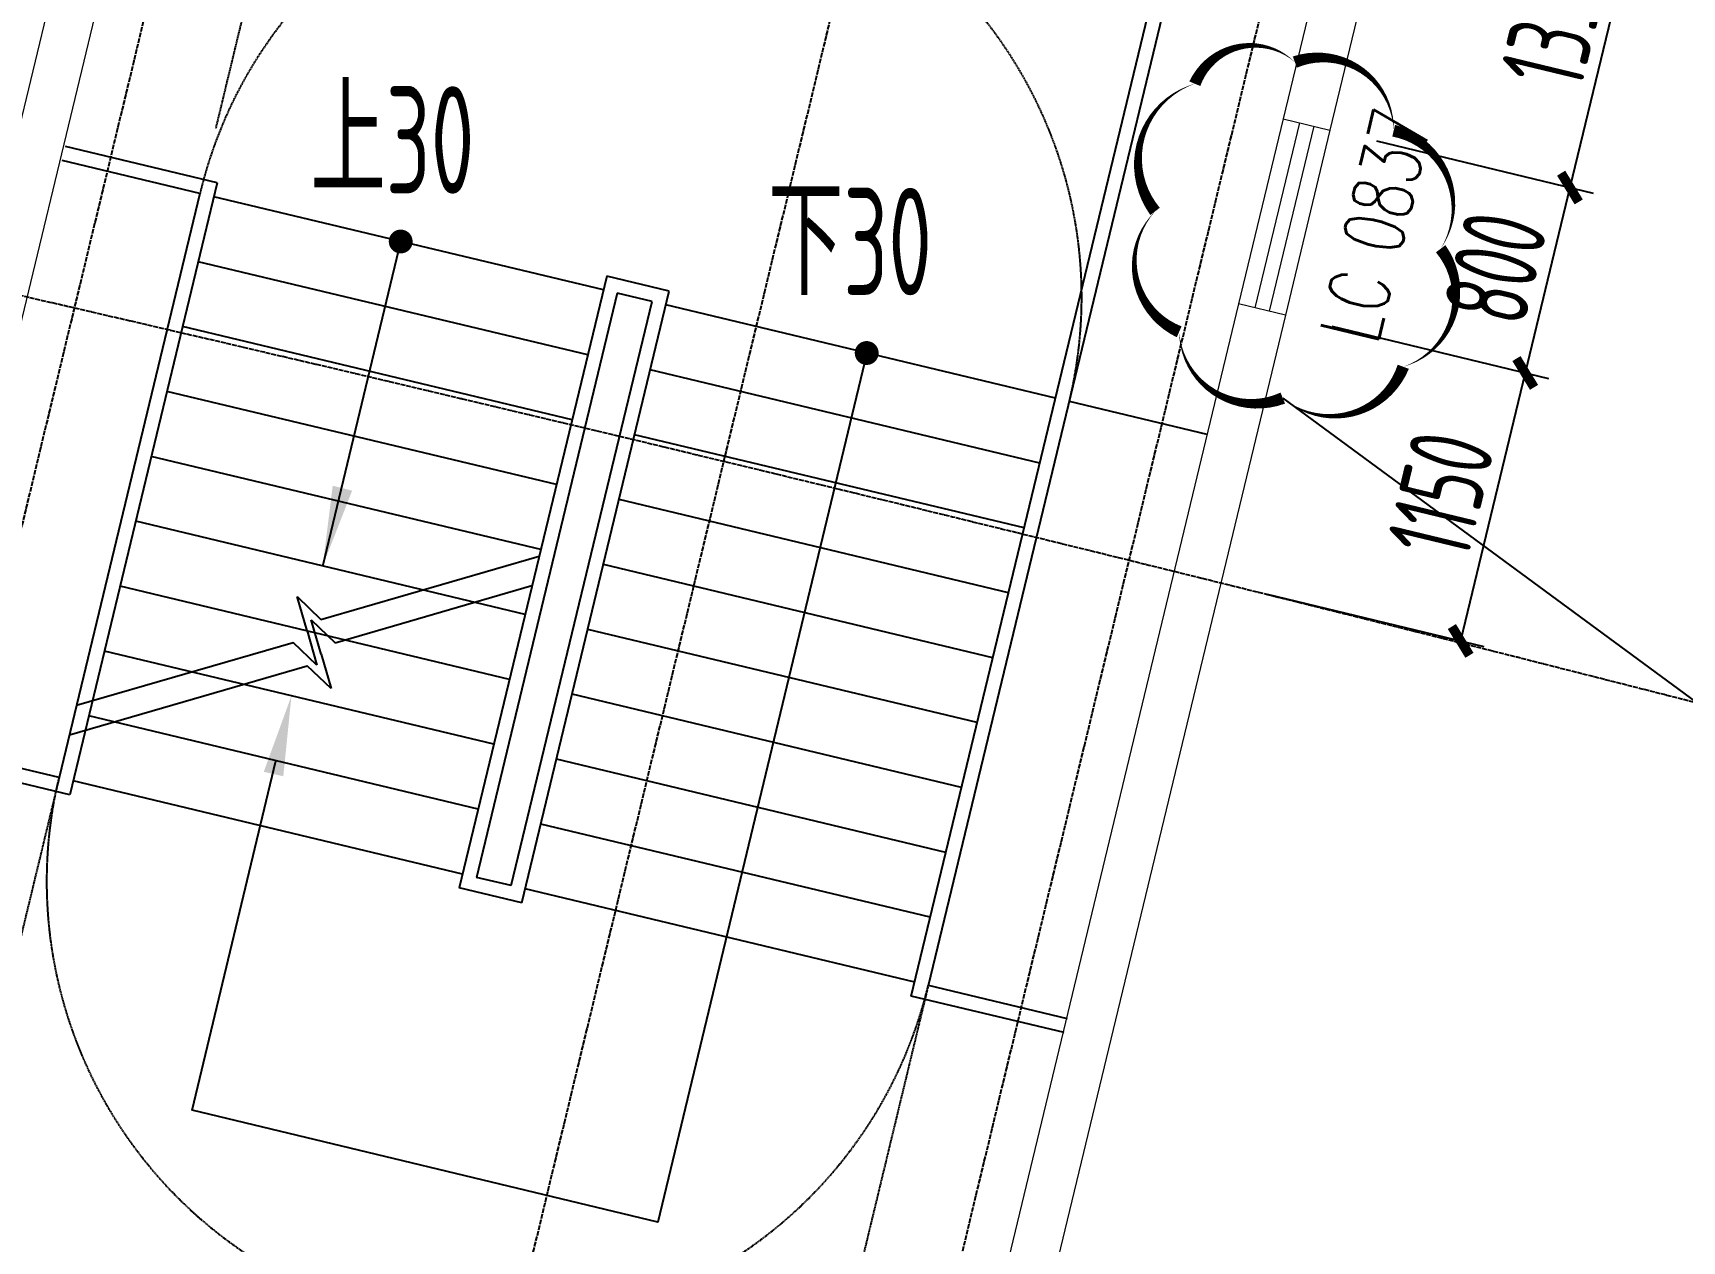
# Model space of a CAD drawing. Header units: millimetres. Extents: x 11515858 to 24947533, y -12764720 to -6305528.
# Drawn here: x 11849267 to 11856185, y -6392773 to -6387706 of the extents above; entities that cross this region are included whole.
import ezdxf
from ezdxf.enums import TextEntityAlignment as Align

# ---------------------------------------------------------------- set-up
doc = ezdxf.new("R2010")
doc.units = ezdxf.units.MM
doc.header["$LTSCALE"] = 10
for name, pattern in [('A2-RG-AXIS$0$CENTER', [2, 1.25, -0.25, 0.25, -0.25]), ('A2-RG-AXIS$0$DOTE', [2.4200000000000004, 2, -0.2, 0.02, -0.2]), ('A2-RI-F3$0$HIDDEN', [0.375, 0.25, -0.125]), ('A2-RV-F3$0$HIDDEN', [0.375, 0.25, -0.125])]:
    doc.linetypes.add(name, pattern=pattern)
for name, color, linetype in [('A2-RG-AXIS$0$A-DIMS-100', 1, 'Continuous'), ('A2-RG-AXIS$0$A-GRID', 1, 'A2-RG-AXIS$0$CENTER'), ('A2-RI-F3$0$$3$A-DIMS-100', 1, 'Continuous'), ('A2-RI-F3$0$A-SYMB-DOOR', 4, 'Continuous'), ('A2-RV-F3$0$A-HATH', 9, 'Continuous'), ('A2-RV-F3$0$A-STRS', 50, 'Continuous'), ('A2-RV-F3$0$A-SYMB', 4, 'Continuous'), ('A2-RV-F3$0$A-SYMB-AREA', 4, 'Continuous'), ('A2-RV-F3$0$A-SYMB-NAME', 4, 'Continuous'), ('A2-RV-F3$0$AUDIT_D_120618114340-210', 80, 'Continuous'), ('A2-RV-F3$0$AUDIT_D_120618114340-341', 1, 'Continuous')]:
    doc.layers.add(name, color=color, linetype=linetype)
doc.layers.add('A2-RI-F3$0$A-GLASS', color=132, linetype='Continuous', lineweight=20)
doc.layers.add('A2-RI-F3$0$A-WALL', color=7, linetype='Continuous', lineweight=5)
doc.styles.add('A2-RG-AXIS$0$XD2008', font='hzs.shx', dxfattribs={"width": 0.7, "bigfont": 'hztxt.shx'})
doc.styles.add('A2-RI-F3$0$$1$XD2008', font='hzs.shx', dxfattribs={"width": 0.7, "bigfont": 'hztxt.shx'})
doc.styles.add('A2-RI-F3$0$ECADI-TXT', font='simplex.shx', dxfattribs={"bigfont": 'hztxt.shx'})
doc.styles.add('A2-RV-F3$0$ECADI', font='hzs.shx', dxfattribs={"width": 0.7, "bigfont": 'hztxt.shx'})
doc.dimstyles.new('A2-RG-AXIS$0$XD150$0', dxfattribs={"dimscale": 150, "dimtxt": 2.5, "dimasz": 1, "dimexe": 1, "dimexo": 2, "dimgap": 0.5, "dimtad": 1, "dimdec": 0, "dimdsep": 46, "dimtxsty": 'A2-RG-AXIS$0$XD2008', "dimblk": 'A2-RG-AXIS$0$_ArchTick', "dimcen": 2.5, "dimclrt": 4, "dimaunit": 1, "dimadec": 0, "dimazin": 0, "dimtfac": 1, "dimtdec": 0, "dimtmove": 2, "dimatfit": 3, "dimfxl": 0, "dimtolj": 1, "dimtzin": 0, "dimarcsym": 0})
doc.dimstyles.new('A2-RI-F3$0$$1$XD100$0', dxfattribs={"dimscale": 100, "dimtxt": 3.5, "dimasz": 1, "dimexe": 1, "dimexo": 2, "dimgap": 0.5, "dimtad": 1, "dimdec": 0, "dimdsep": 46, "dimtxsty": 'A2-RI-F3$0$$1$XD2008', "dimblk1": 'A2-RI-F3$0$$0$_ArchTick', "dimblk2": 'A2-RI-F3$0$$0$_ArchTick', "dimsah": 1, "dimcen": 2.5, "dimclrt": 4, "dimaunit": 1, "dimadec": 0, "dimazin": 0, "dimtfac": 1, "dimtdec": 0, "dimtix": 1, "dimtmove": 1, "dimatfit": 3, "dimfxl": 0, "dimtolj": 1, "dimtzin": 0, "dimarcsym": 0})

# ---------------------------------------------------------------- blocks, each defined once
blk = doc.blocks.new('A2-RG-AXIS$0$_ArchTick')
at = {"color": 0, "linetype": 'ByBlock', "const_width": 0.4}
blk.add_lwpolyline([(-0.5, -0.5), (0.5, 0.5)], dxfattribs=at)
blk = doc.blocks.new('*D515')
at = {"layer": 'A2-RG-AXIS$0$A-DIMS-100', "color": 0, "lineweight": -2, "ltscale": 3, "transparency": 16777216}
for p, q in [((11857017.44969756, -6390714.001969515), (11857453.29118295, -6390825.993931)), ((11857308.01068776, -6390788.663277156), (11856138.3168673, -6395340.785459872)), ((11855847.75587694, -6395266.124152191), (11856283.5973625, -6395378.116113717))]:
    blk.add_line(p, q, dxfattribs=at)
at = {"layer": 'Defpoints', "color": 0, "ltscale": 3, "transparency": 16777216}
for p in [(11856726.88870717, -6390639.340661827), (11855557.19488655, -6395191.462844502), (11856138.3168673, -6395340.785459872)]:
    blk.add_point(p, dxfattribs=at)
at = {"layer": 'A2-RG-AXIS$0$A-DIMS-100', "color": 0, "lineweight": -2, "ltscale": 3, "transparency": 16777216, "xscale": 150, "yscale": 150, "zscale": 150}
for p, rotation in [((11857308.01068776, -6390788.663277156), 75.589284638493), ((11856138.3168673, -6395340.785459872), 255.589284638493)]:
    blk.add_blockref('A2-RG-AXIS$0$_ArchTick', p, dxfattribs=dict(at, rotation=rotation))
at = {"layer": 'A2-RG-AXIS$0$A-DIMS-100', "color": 4, "ltscale": 3, "transparency": 16777216, "insert": (11856468.92291094, -6392999.395724285), "char_height": 375, "attachment_point": 5, "rotation": 75.58928463849298, "style": 'A2-RG-AXIS$0$XD2008'}
blk.add_mtext('\\A1;4700', dxfattribs=at)
blk = doc.blocks.new('A2-RV-F3$0$5erhfh')
at = {"layer": 'A2-RV-F3$0$A-SYMB-AREA', "style": 'A2-RV-F3$0$ECADI', "width": 0.7}
blk.add_attdef('340M2', text='', height=2.5, dxfattribs=at).set_placement((0, 1.25), align=Align.MIDDLE_LEFT)
at = {"layer": 'A2-RV-F3$0$A-SYMB-NAME', "style": 'A2-RV-F3$0$ECADI', "width": 0.7}
blk.add_attdef('CHINESENAME', (-12.29193252821193, 3.0875), '', height=4.5, dxfattribs=at)
blk = doc.blocks.new('A2-RV-F3')
at = {"layer": 'A2-RV-F3$0$A-HATH', "linetype": 'A2-RV-F3$0$HIDDEN'}
for p, q in [((11850532.52359287, -6386036.212348836), (11850033.4287374, -6388106.91676847)), ((11849377.34160345, -6390828.969526672), (11848798.51046652, -6393230.49336597)), ((11852445.60623783, -6394102.9801053), (11853024.39962325, -6391701.612893994))]:
    blk.add_line(p, q, dxfattribs=at)
at = {"layer": 'A2-RV-F3$0$A-STRS'}
for p, q in [((11851660.05494519, -6388784.028566725), (11850026.17295231, -6388393.084338162)), ((11851594.4462318, -6389056.233842544), (11849960.56423892, -6388665.289613985)), ((11853556.52511548, -6389237.803117729), (11851922.64312261, -6388846.858889169)), ((11851528.8375184, -6389328.439118365), (11849894.95552552, -6388937.494889806)), ((11853490.91640209, -6389510.008393549), (11851857.03440921, -6389119.064164991)), ((11851463.22880501, -6389600.644394185), (11849829.34681213, -6389209.700165627)), ((11854193.12836858, -6389390.12523693), (11853614.8780438, -6389251.765411606)), ((11853425.30768869, -6389782.21366937), (11851791.42569582, -6389391.26944081)), ((11851397.62009161, -6389872.849670006), (11849763.73809874, -6389481.905441445)), ((11853359.6989753, -6390054.41894519), (11851725.81698243, -6389663.47471663)), ((11851332.01137822, -6390145.054945826), (11849698.12938534, -6389754.110717267)), ((11853294.0902619, -6390326.624221009), (11851660.20826903, -6389935.67999245)), ((11851266.40266482, -6390417.260221646), (11849632.52067195, -6390026.315993086)), ((11853228.48154851, -6390598.829496831), (11851594.59955564, -6390207.885268271)), ((11851200.79395143, -6390689.465497467), (11849566.91195855, -6390298.521268906)), ((11853162.87283511, -6390871.034772653), (11851528.99084224, -6390480.090544091)), ((11851135.18523803, -6390961.670773286), (11849501.30324516, -6390570.726544728)), ((11853097.26412172, -6391143.240048471), (11851463.38212885, -6390752.295819911)), ((11851069.57652464, -6391233.876049107), (11849435.69453176, -6390842.931820547)), ((11853031.65540832, -6391415.445324292), (11851397.77341545, -6391024.501095733)), ((11852966.04669493, -6391687.650600112), (11851332.16470206, -6391296.706371553))]:
    blk.add_line(p, q, dxfattribs=at)
at = {"layer": 'A2-RV-F3$0$A-SYMB', "linetype": 'A2-RV-F3$0$HIDDEN'}
for centre, radius, start, end in [((11851791.3490339, -6388815.443727947), 1875.002576417769, 346.543645954278, 166.5436459542779), ((11851199.51631885, -6391264.967163906), 1875.002576416174, 166.5436459542779, 346.543645954278)]:
    blk.add_arc(centre, radius, start, end, dxfattribs=at)
at = {"layer": 'A2-RV-F3$0$AUDIT_D_120618114340-210'}
for p, q in [((11852951.98768491, -6391745.980302073), (11854073.46362242, -6387093.066823089)), ((11853024.39962324, -6391701.612893989), (11854131.93342454, -6387106.54421694)), ((11849967.82002399, -6388379.122044286), (11849389.56969923, -6388240.762218963)), ((11850040.23196233, -6388334.754636202), (11849403.53197392, -6388182.409370828)), ((11849967.82002399, -6388379.122044286), (11849377.34160344, -6390828.969526672)), ((11850040.23196233, -6388334.754636202), (11849421.63552175, -6390901.26152251)), ((11851674.11395521, -6388725.698864764), (11851055.51751463, -6391292.20575107)), ((11851936.70213262, -6388788.529187206), (11851674.11395521, -6388725.698864764)), ((11851718.4078735, -6388797.990860601), (11851127.92945296, -6391247.838342986)), ((11851318.10569204, -6391355.036073515), (11851936.70213262, -6388788.529187206)), ((11851864.29019429, -6388832.896595292), (11851718.4078735, -6388797.990860601)), ((11851273.81177374, -6391282.744077676), (11851864.29019429, -6388832.896595292)), ((11849377.34160344, -6390828.969526672), (11848797.73698418, -6390690.285654925)), ((11849421.63552175, -6390901.26152251), (11848783.77470949, -6390748.63850306)), ((11851318.10569204, -6391355.036073515), (11851055.51751463, -6391292.20575107)), ((11851273.81177374, -6391282.744077676), (11851127.92945296, -6391247.838342986)), ((11853607.3514164, -6391841.097654857), (11853024.39962324, -6391701.612893989)), ((11853593.24949871, -6391899.41709016), (11852951.98768491, -6391745.980302073))]:
    blk.add_line(p, q, dxfattribs=at)
at = {"layer": 'A2-RV-F3$0$AUDIT_D_120618114340-341', "extrusion": (-5.203976707420047e-08, -1.248147098456691e-08, -0.9999999999999986)}
for p, q in [((11850475.16854924, -6390165.903196878, -3.628239129138677e-06), (11851390.51084954, -6389900.364375199, -5.457675432806697e-05)), ((11850534.39382424, -6390263.817823264, -3.628239129138677e-06), (11851360.68419307, -6390024.11277431, -4.962006907225288e-05)), ((11850416.98814202, -6390214.018061691), (11850375.19647355, -6390069.957461781, 3.767404948007425e-07)), ((11850375.19647355, -6390069.957461781, 3.767404948007425e-07), (11850475.16854924, -6390165.903196878, -3.628239129138677e-06)), ((11850476.21341702, -6390311.932688077), (11850434.42174855, -6390167.872088167, 3.767404948007425e-07)), ((11850434.42174855, -6390167.872088167, 3.767404948007425e-07), (11850534.39382424, -6390263.817823264, -3.628239129138677e-06)), ((11850416.98814202, -6390214.018061691), (11850458.77981049, -6390358.078661605, -3.767404950227871e-07)), ((11849449.93744956, -6390525.794230611, 5.421651799053258e-05), (11850358.8077348, -6390262.132926508, 3.62823912880561e-06)), ((11850458.77981049, -6390358.078661605, -3.767404950227871e-07), (11850358.8077348, -6390262.132926508, 3.62823912880561e-06)), ((11850476.21341702, -6390311.932688077), (11850518.00508549, -6390455.993287991, -3.767404950227871e-07)), ((11849420.11079309, -6390649.542629719, 5.917320324609819e-05), (11850418.0330098, -6390360.047552894, 3.62823912880561e-06)), ((11850518.00508549, -6390455.993287991, -3.767404950227871e-07), (11850418.0330098, -6390360.047552894, 3.62823912880561e-06))]:
    blk.add_line(p, q, dxfattribs=at)
at = {"layer": 'A2-RV-F3$0$AUDIT_D_120618114340-341'}
for points in [[(11850482.672094, -6389941.83078845), (11850809.96327514, -6388580.624383556)], [(11852764.78637375, -6389048.361228437), (11851888.95601661, -6392693.750846941), (11849934.44026783, -6392224.37438738), (11850286.44786248, -6390758.590636544)]]:
    blk.add_lwpolyline(points, dxfattribs=at)
at = {"layer": 'A2-RV-F3$0$AUDIT_D_120618114340-341', "extrusion": (0, 0, -1), "const_width": 49.99999999999999}
for points in [[(-11850804.38545627, -6388604.994199651, 1), (-11850815.54109401, -6388556.25456746, 1)], [(-11852759.20855487, -6389072.731044532, 1), (-11852770.36419261, -6389023.991412341, 1)]]:
    blk.add_lwpolyline(points, format="xyb", close=True, dxfattribs=at)
at = {"layer": 'A2-RV-F3$0$AUDIT_D_120618114340-341', "extrusion": (0, 0, -1)}
for points in [[(-11850524.7227975, -6389605.108831802), (-11850606.27555889, -6389625.764096475), (-11850482.82239085, -6389941.867541701)], [(-11850235.4818269, -6390805.146358939), (-11850317.48966425, -6390823.913550032), (-11850351.60514438, -6390486.277345223)]]:
    blk.add_solid(points, dxfattribs=at)
ref = blk.add_blockref('A2-RV-F3$0$5erhfh', (11851607.67713168, -6389859.504197239), dxfattribs=dict(xscale=100, yscale=100, zscale=100))
ref.add_attrib('CHINESENAME', '上30', (11850431.87309459, -6388379.703813354), dxfattribs={"layer": 'A2-RV-F3$0$A-SYMB-NAME', "height": 450, "style": 'A2-RV-F3$0$ECADI', "width": 0.7})
ref = blk.add_blockref('A2-RV-F3$0$5erhfh', (11853527.1595089, -6390285.704394517), dxfattribs=dict(xscale=100, yscale=100, zscale=100))
ref.add_attrib('CHINESENAME', '下30', (11852351.35547181, -6388805.904010631), dxfattribs={"layer": 'A2-RV-F3$0$A-SYMB-NAME', "height": 450, "style": 'A2-RV-F3$0$ECADI', "width": 0.7})
blk = doc.blocks.new('A2-RI-F3$0$ECADI-TAG-DOOR')
blk = doc.blocks.new('A2-RI-F3$0$$0$_ArchTick')
at = {"color": 0, "linetype": 'ByBlock', "const_width": 0.4}
blk.add_lwpolyline([(-0.5, -0.5), (0.5, 0.5)], dxfattribs=at)
blk = doc.blocks.new('*D1357')
at = {"layer": 'A2-RI-F3$0$$3$A-DIMS-100', "color": 0, "lineweight": -2, "transparency": 16777216}
for p, q in [((11854902.97492254, -6388158.561979709), (11855812.15127376, -6388377.69766866)), ((11855714.93523741, -6388354.266017502), (11855527.47271025, -6389132.03296752)), ((11854715.51239538, -6388936.328929727), (11855624.6887466, -6389155.464618678))]:
    blk.add_line(p, q, dxfattribs=at)
at = {"layer": 'Defpoints', "color": 0, "transparency": 16777216}
for p in [(11854708.54284983, -6388111.698677393), (11854521.08032267, -6388889.46562741), (11855527.47271025, -6389132.03296752)]:
    blk.add_point(p, dxfattribs=at)
at = {"layer": 'A2-RI-F3$0$$3$A-DIMS-100', "color": 0, "lineweight": -2, "transparency": 16777216, "xscale": 100, "yscale": 100, "zscale": 100}
for p, rotation in [((11855714.93523741, -6388354.266017502), 76.44866309348606), ((11855527.47271025, -6389132.03296752), 256.4486630934861)]:
    blk.add_blockref('A2-RI-F3$0$$0$_ArchTick', p, dxfattribs=dict(at, rotation=rotation))
at = {"layer": 'A2-RI-F3$0$$3$A-DIMS-100', "color": 4, "transparency": 16777216, "insert": (11855402.46789204, -6388690.428277405), "char_height": 350, "attachment_point": 5, "rotation": 76.44866309348603, "style": 'A2-RI-F3$0$$1$XD2008'}
blk.add_mtext('\\A1;800', dxfattribs=at)
blk = doc.blocks.new('*D1358')
at = {"layer": 'A2-RI-F3$0$$3$A-DIMS-100', "color": 0, "lineweight": -2, "transparency": 16777216}
for p, q in [((11855217.81173799, -6386852.32935065), (11856126.9880892, -6387071.465039601)), ((11856029.77205285, -6387048.033388442), (11855714.9352374, -6388354.266017501)), ((11854902.97492254, -6388158.561979709), (11855812.15127376, -6388377.69766866))]:
    blk.add_line(p, q, dxfattribs=at)
at = {"layer": 'Defpoints', "color": 0, "transparency": 16777216}
for p in [(11855023.37966528, -6386805.466048334), (11854708.54284983, -6388111.698677393), (11855714.9352374, -6388354.266017501)]:
    blk.add_point(p, dxfattribs=at)
at = {"layer": 'A2-RI-F3$0$$3$A-DIMS-100', "color": 0, "lineweight": -2, "transparency": 16777216, "xscale": 100, "yscale": 100, "zscale": 100}
for p, rotation in [((11856029.77205285, -6387048.033388442), 76.44866309347344), ((11855714.9352374, -6388354.266017501), 256.4486630934734)]:
    blk.add_blockref('A2-RI-F3$0$$0$_ArchTick', p, dxfattribs=dict(at, rotation=rotation))
at = {"layer": 'A2-RI-F3$0$$3$A-DIMS-100', "color": 4, "transparency": 16777216, "insert": (11855653.61756334, -6387648.428487867), "char_height": 350, "attachment_point": 5, "rotation": 76.4486630934734, "style": 'A2-RI-F3$0$$1$XD2008'}
blk.add_mtext('\\A1;1350', dxfattribs=at)
blk = doc.blocks.new('*D1362')
at = {"layer": 'A2-RI-F3$0$$3$A-DIMS-100', "color": 0, "lineweight": -2, "transparency": 16777216}
for p, q in [((11854715.51239538, -6388936.328929726), (11855624.6887466, -6389155.464618675)), ((11855527.47271025, -6389132.032967518), (11855256.50962362, -6390256.237023915)), ((11854444.54930875, -6390060.532986123), (11855353.72565997, -6390279.668675072))]:
    blk.add_line(p, q, dxfattribs=at)
at = {"layer": 'Defpoints', "color": 0, "transparency": 16777216}
for p in [(11854521.08032267, -6388889.46562741), (11854250.11723604, -6390013.669683807), (11855256.50962362, -6390256.237023915)]:
    blk.add_point(p, dxfattribs=at)
at = {"layer": 'A2-RI-F3$0$$3$A-DIMS-100', "color": 0, "lineweight": -2, "transparency": 16777216, "xscale": 100, "yscale": 100, "zscale": 100}
for p, rotation in [((11855527.47271025, -6389132.032967518), 76.44866309355466), ((11855256.50962362, -6390256.237023915), 256.4486630935546)]:
    blk.add_blockref('A2-RI-F3$0$$0$_ArchTick', p, dxfattribs=dict(at, rotation=rotation))
at = {"layer": 'A2-RI-F3$0$$3$A-DIMS-100', "color": 4, "transparency": 16777216, "insert": (11855173.25508514, -6389641.413780611), "char_height": 350, "attachment_point": 5, "rotation": 76.44866309355463, "style": 'A2-RI-F3$0$$1$XD2008'}
blk.add_mtext('\\A1;1150', dxfattribs=at)
blk = doc.blocks.new('A2-RG-AXIS')
at = {"layer": 'A2-RG-AXIS$0$A-GRID', "linetype": 'A2-RG-AXIS$0$DOTE'}
for p, q in [((11852463.32296544, -6376318.388348403), (11846488.01340499, -6401109.467786302)), ((11845769.35964724, -6416040.753112658), (11855178.3874563, -6377003.453457114)), ((11847468.69242265, -6416458.887968802), (11856889.46762906, -6377372.849227605))]:
    blk.add_line(p, q, dxfattribs=at)
for radius, end in [(313399.9999999902, 95.40764402400131), (308699.9999999902, 95.4076440106419), (304099.9999999902, 95.40764399720393)]:
    blk.add_arc((11778730.70926435, -6694178.721949182), radius, 75.58928463849298, end, dxfattribs=at)
at = {"layer": 'A2-RG-AXIS$0$A-DIMS-100', "ltscale": 3}
dim = blk.add_linear_dim(base=(11856138.3168673, -6395340.785459872), p1=(11856726.88870717, -6390639.340661827), p2=(11855557.19488655, -6395191.462844502), angle=75.58928463849298, dimstyle='A2-RG-AXIS$0$XD150$0', dxfattribs=at)
dim.commit()
dim.dimension.update_dxf_attribs({"geometry": '*D515', "text_midpoint": (11856468.92291094, -6392999.395724285)})
blk = doc.blocks.new('A2-RI-F3')
at = {"layer": 'A2-RI-F3$0$A-GLASS'}
for p, q in [((11854512.17291816, -6388066.435057306), (11854325.18118442, -6388842.248723265)), ((11854580.22414361, -6388082.837213117), (11854393.23240987, -6388858.650879076)), ((11854640.02083096, -6388097.249805637), (11854453.02909722, -6388873.063471597)), ((11854708.54284983, -6388111.698677392), (11854708.0720564, -6388113.651961449)), ((11854708.0720564, -6388113.651961448), (11854521.08032267, -6388889.465627408))]:
    blk.add_line(p, q, dxfattribs=at)
at = {"layer": 'A2-RI-F3$0$A-WALL'}
for p, q in [((11855143.11689376, -6386308.685916255), (11854708.07205641, -6388113.651961449)), ((11854900.3544532, -6386455.901084805), (11854512.17291817, -6388066.435057308)), ((11849376.68344741, -6387408.346540852), (11847828.9650202, -6393816.340786998)), ((11849569.69840761, -6387452.836834022), (11848071.04510335, -6393670.628876222)), ((11854512.17291816, -6388066.435057306), (11854708.07205641, -6388113.65196145)), ((11854325.18118443, -6388842.248723268), (11852883.90245198, -6394821.998280894)), ((11854521.08032267, -6388889.46562741), (11854325.18118442, -6388842.248723267)), ((11854521.08032267, -6388889.46562741), (11851191.87185945, -6402702.083816417))]:
    blk.add_line(p, q, dxfattribs=at)
at = {"layer": 'Defpoints', "color": 3}
blk.add_line((11854510.36994382, -6389237.449109128), (11864592.05521925, -6396661.599028834), dxfattribs=at)
blk.add_lwpolyline([(11854141.3199223, -6387918.755749955, 0, 50, 0.52056705), (11853974.49048713, -6388454.316635312, 0, 50, 0.52056705), (11853974.49048713, -6388454.316635311, 0, 50, 0.52056705), (11854075.6007803, -6388959.564879553, 0, 50, 0.52056705), (11854075.6007803, -6388959.564879553, 0, 50, 0.52056705), (11854510.36994382, -6389237.449109131, 0, 50, 0.52056705), (11854510.36994382, -6389237.449109131, 0, 50, 0.52056705), (11855015.91716208, -6389106.085794831, 0, 50, 0.52056705), (11855015.91716208, -6389106.085794831, 0, 50, 0.52056705), (11855172.63726698, -6388610.945178747, 0, 50, 0.52056705), (11855172.63726698, -6388610.945178747, 0, 50, 0.52056705), (11854975.47559338, -6388115.802001825, 0, 50, 0.52056705), (11854975.47559338, -6388115.802001825, 0, 50, 0.52056705), (11854560.92509041, -6387827.810144088, 0, 50, 0.52056705), (11854560.92509041, -6387827.810144088, 0, 50, 0.52056705), (11854141.3199223, -6387918.755749956, 0, 0, 0)], format="xyseb", dxfattribs=at)
at = {"linetype": 'A2-RI-F3$0$HIDDEN', "ltscale": 3}
blk.add_blockref('A2-RG-AXIS', (0, 0), dxfattribs=at)
at = {"layer": 'A2-RI-F3$0$A-SYMB-DOOR'}
ref = blk.add_blockref('A2-RI-F3$0$ECADI-TAG-DOOR', (11855734.08447137, -6388688.011152809), dxfattribs=dict(at, xscale=99.99999999935467, yscale=99.99999999935467, zscale=99.99999999935467, rotation=76.50997806060255))
ref.add_attrib('门窗主编号1', 'LC', dxfattribs={"height": 250.0000000002097, "rotation": 76.5099779893794, "style": 'A2-RI-F3$0$ECADI-TXT', "width": 0.6999999999999982}).set_placement((11854972.10327845, -6388741.720089954), align=Align.RIGHT)
ref.add_attrib('门窗主编号2', '0837', (11854999.2870295, -6388646.509433081, 333.3333333332655), dxfattribs={"height": 250.0000000002097, "rotation": 76.5099779893794, "style": 'A2-RI-F3$0$ECADI-TXT', "width": 0.6999999999999982})
at = {"layer": 'A2-RI-F3$0$$3$A-DIMS-100'}
for p1, p2, distance, text, picture, middle in [((11855023.37966528, -6386805.466048335), (11854708.54284984, -6388111.698677394), 1035.2123222918478, '1350', '*D1358', (11855653.61756334, -6387648.428487867)), ((11854521.08032267, -6388889.46562741), (11854250.11723604, -6390013.669683808), 1035.2123223115484, '1150', '*D1362', (11855173.25508514, -6389641.413780611))]:
    dim = blk.add_aligned_dim(p1=p1, p2=p2, distance=distance, text=text, dimstyle='A2-RI-F3$0$$1$XD100$0', dxfattribs=at)
    dim.commit()
    dim.dimension.update_dxf_attribs({"geometry": picture, "text_midpoint": middle})
dim = blk.add_aligned_dim(p1=(11854708.54284984, -6388111.698677394), p2=(11854521.08032267, -6388889.46562741), distance=1035.2123223122028, dimstyle='A2-RI-F3$0$$1$XD100$0', dxfattribs=at)
dim.commit()
dim.dimension.update_dxf_attribs({"geometry": '*D1357', "text_midpoint": (11855402.46789204, -6388690.428277405)})

msp = doc.modelspace()

# ---------------------------------------------------------------- block references
for name in ['A2-RI-F3', 'A2-RG-AXIS', 'A2-RV-F3']:
    msp.add_blockref(name, (0, 0))

doc.saveas('drawing.dxf')
